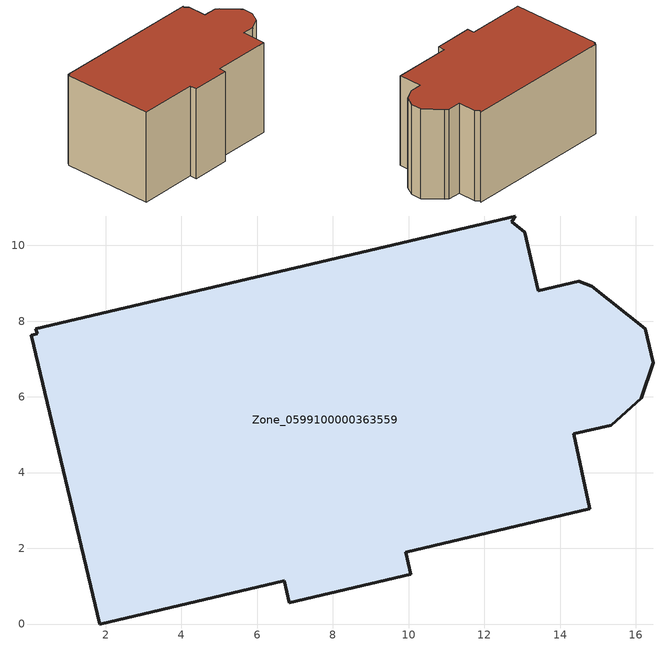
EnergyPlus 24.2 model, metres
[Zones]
Zone_0599100000363559
 floor ground (C_G): 14.84,8.93 16.25,7.79 16.46,6.9 16.14,5.96 15.35,5.25 14.36,5.02 14.78,3.05 9.92,1.9 10.05,1.32 6.84,0.56 6.71,1.15 1.84,0 0.03,7.63 0.18,7.66 0.15,7.8 12.82,10.78 12.72,10.62 13.07,10.34 13.42,8.81 14.49,9.06 z0
 wall outside (C_F): 6.71,1.15 6.84,0.56 10.05,1.32 9.92,1.9 14.78,3.05 14.36,5.02 15.35,5.25 16.14,5.96 16.46,6.9 16.25,7.79 14.84,8.93 14.49,9.06 13.42,8.81 13.07,10.34 12.72,10.62 12.82,10.78 0.15,7.8 0.18,7.66 0.03,7.63 1.84,0 6.71,1.15 z0:7.97
 roof outside (C_R): 16.46,6.9 16.25,7.79 14.84,8.93 14.49,9.06 13.42,8.81 13.07,10.34 12.72,10.62 12.82,10.78 0.15,7.8 0.18,7.66 0.03,7.63 1.84,0 6.71,1.15 6.84,0.56 10.05,1.32 9.92,1.9 14.78,3.05 14.36,5.02 15.35,5.25 16.14,5.96 z7.97
[BUILDING]
Pand.0599100000363559: North Axis=0; Terrain=City; Loads Convergence Tolerance Value=0.04; Temperature Convergence Tolerance Value=0.4; Solar Distribution=FullExterior; Maximum Number of Warmup Days=25; Minimum Number of Warmup Days=1
[Site:Location]
Rotterdam.The.Hague.AP_ZH_NLD Design_Conditions: Latitude=51.96; Longitude=4.45; Time Zone=1; Elevation=-4.5
[SITE:GROUNDTEMPERATURE:BUILDINGSURFACE]
18, 18, 18, 18, 18, 18, 18, 18, 18, 18, 18, 18
[MATERIAL] Thermal Absorptance=0.9; Solar Absorptance=0.7; Visible Absorptance=0.7
Name | Roughness | Thickness | Conductivity | Density | Specific Heat
G.D.1992-2005 | MediumSmooth | 0.15 | 0.06 | 540 | 1210
F.D.1992-2005 | Rough | 0.3 | 0.12 | 1920 | 840
R.D.1992-2005 | MediumRough | 0.2 | 0.08 | 1500 | 1000
[CONSTRUCTION]
C_G: G.D.1992-2005
C_F: F.D.1992-2005
C_R: R.D.1992-2005
[ZONE]
Zone_0599100000363559: Type=1; Multiplier=1; Ceiling Height=Autocalculate; Volume=Autocalculate; Floor Area=autocalculate; Part of Total Floor Area=Yes
[ZONEINFILTRATION:DESIGNFLOWRATE]
Infil_Zone_0599100000363559: Zone or ZoneList or Space or SpaceList=Zone_0599100000363559; Schedule=AlwaysOn; Design Flow Rate Calculation Method=Flow/Area; Flow Rate per Floor Area=0.0021; Constant Term Coefficient=1; Temperature Term Coefficient=0; Velocity Term Coefficient=0; Velocity Squared Term Coefficient=0
[HVACTEMPLATE:ZONE:IDEALLOADSAIRSYSTEM]
Zone_0599100000363559: Maximum Heating Supply Air Temperature=50; Minimum Cooling Supply Air Temperature=13; Maximum Heating Supply Air Humidity Ratio=0.0156; Minimum Cooling Supply Air Humidity Ratio=0.0077; Heating Limit=NoLimit; Cooling Limit=NoLimit; Dehumidification Control Type=ConstantSensibleHeatRatio; Cooling Sensible Heat Ratio=0.7; Dehumidification Setpoint=60; Humidification Control Type=None; Humidification Setpoint=30; Outdoor Air Method=None; Outdoor Air Flow Rate per Person=0.00944; Outdoor Air Flow Rate per Zone Floor Area=0; Outdoor Air Flow Rate per Zone=0; Demand Controlled Ventilation Type=None; Outdoor Air Economizer Type=NoEconomizer; Heat Recovery Type=None; Sensible Heat Recovery Effectiveness=0.7; Latent Heat Recovery Effectiveness=0.65
[ZONECONTROL:THERMOSTAT]
ThermostatControl_Zone_0599100000363559: Zone or ZoneList=Zone_0599100000363559; Control Type Schedule=DualSetpointControlType; Control 1=Thermostat_Zone_0599100000363559; Temperature Difference Between Cutout And Setpoint=0
[THERMOSTATSETPOINT:DUALSETPOINT]
Thermostat_Zone_0599100000363559: Heating Setpoint Temperature Schedule=HeatingSetpoint_Zone_0599100000363559; Cooling Setpoint Temperature Schedule=CoolingSetpoint_Zone_0599100000363559
[SCHEDULE:COMPACT]
HeatingSetpoint_Zone_0599100000363559: Through: 12/31, For: AllDays, Until: 24:00, 21
CoolingSetpoint_Zone_0599100000363559: Through: 12/31, For: AllDays, Until: 24:00, 24
DualSetpointControlType: Through: 12/31, For: AllDays, Until: 24:00, 4
AlwaysOn: Through: 12/31, For: AllDays, Until: 24:00, 1
